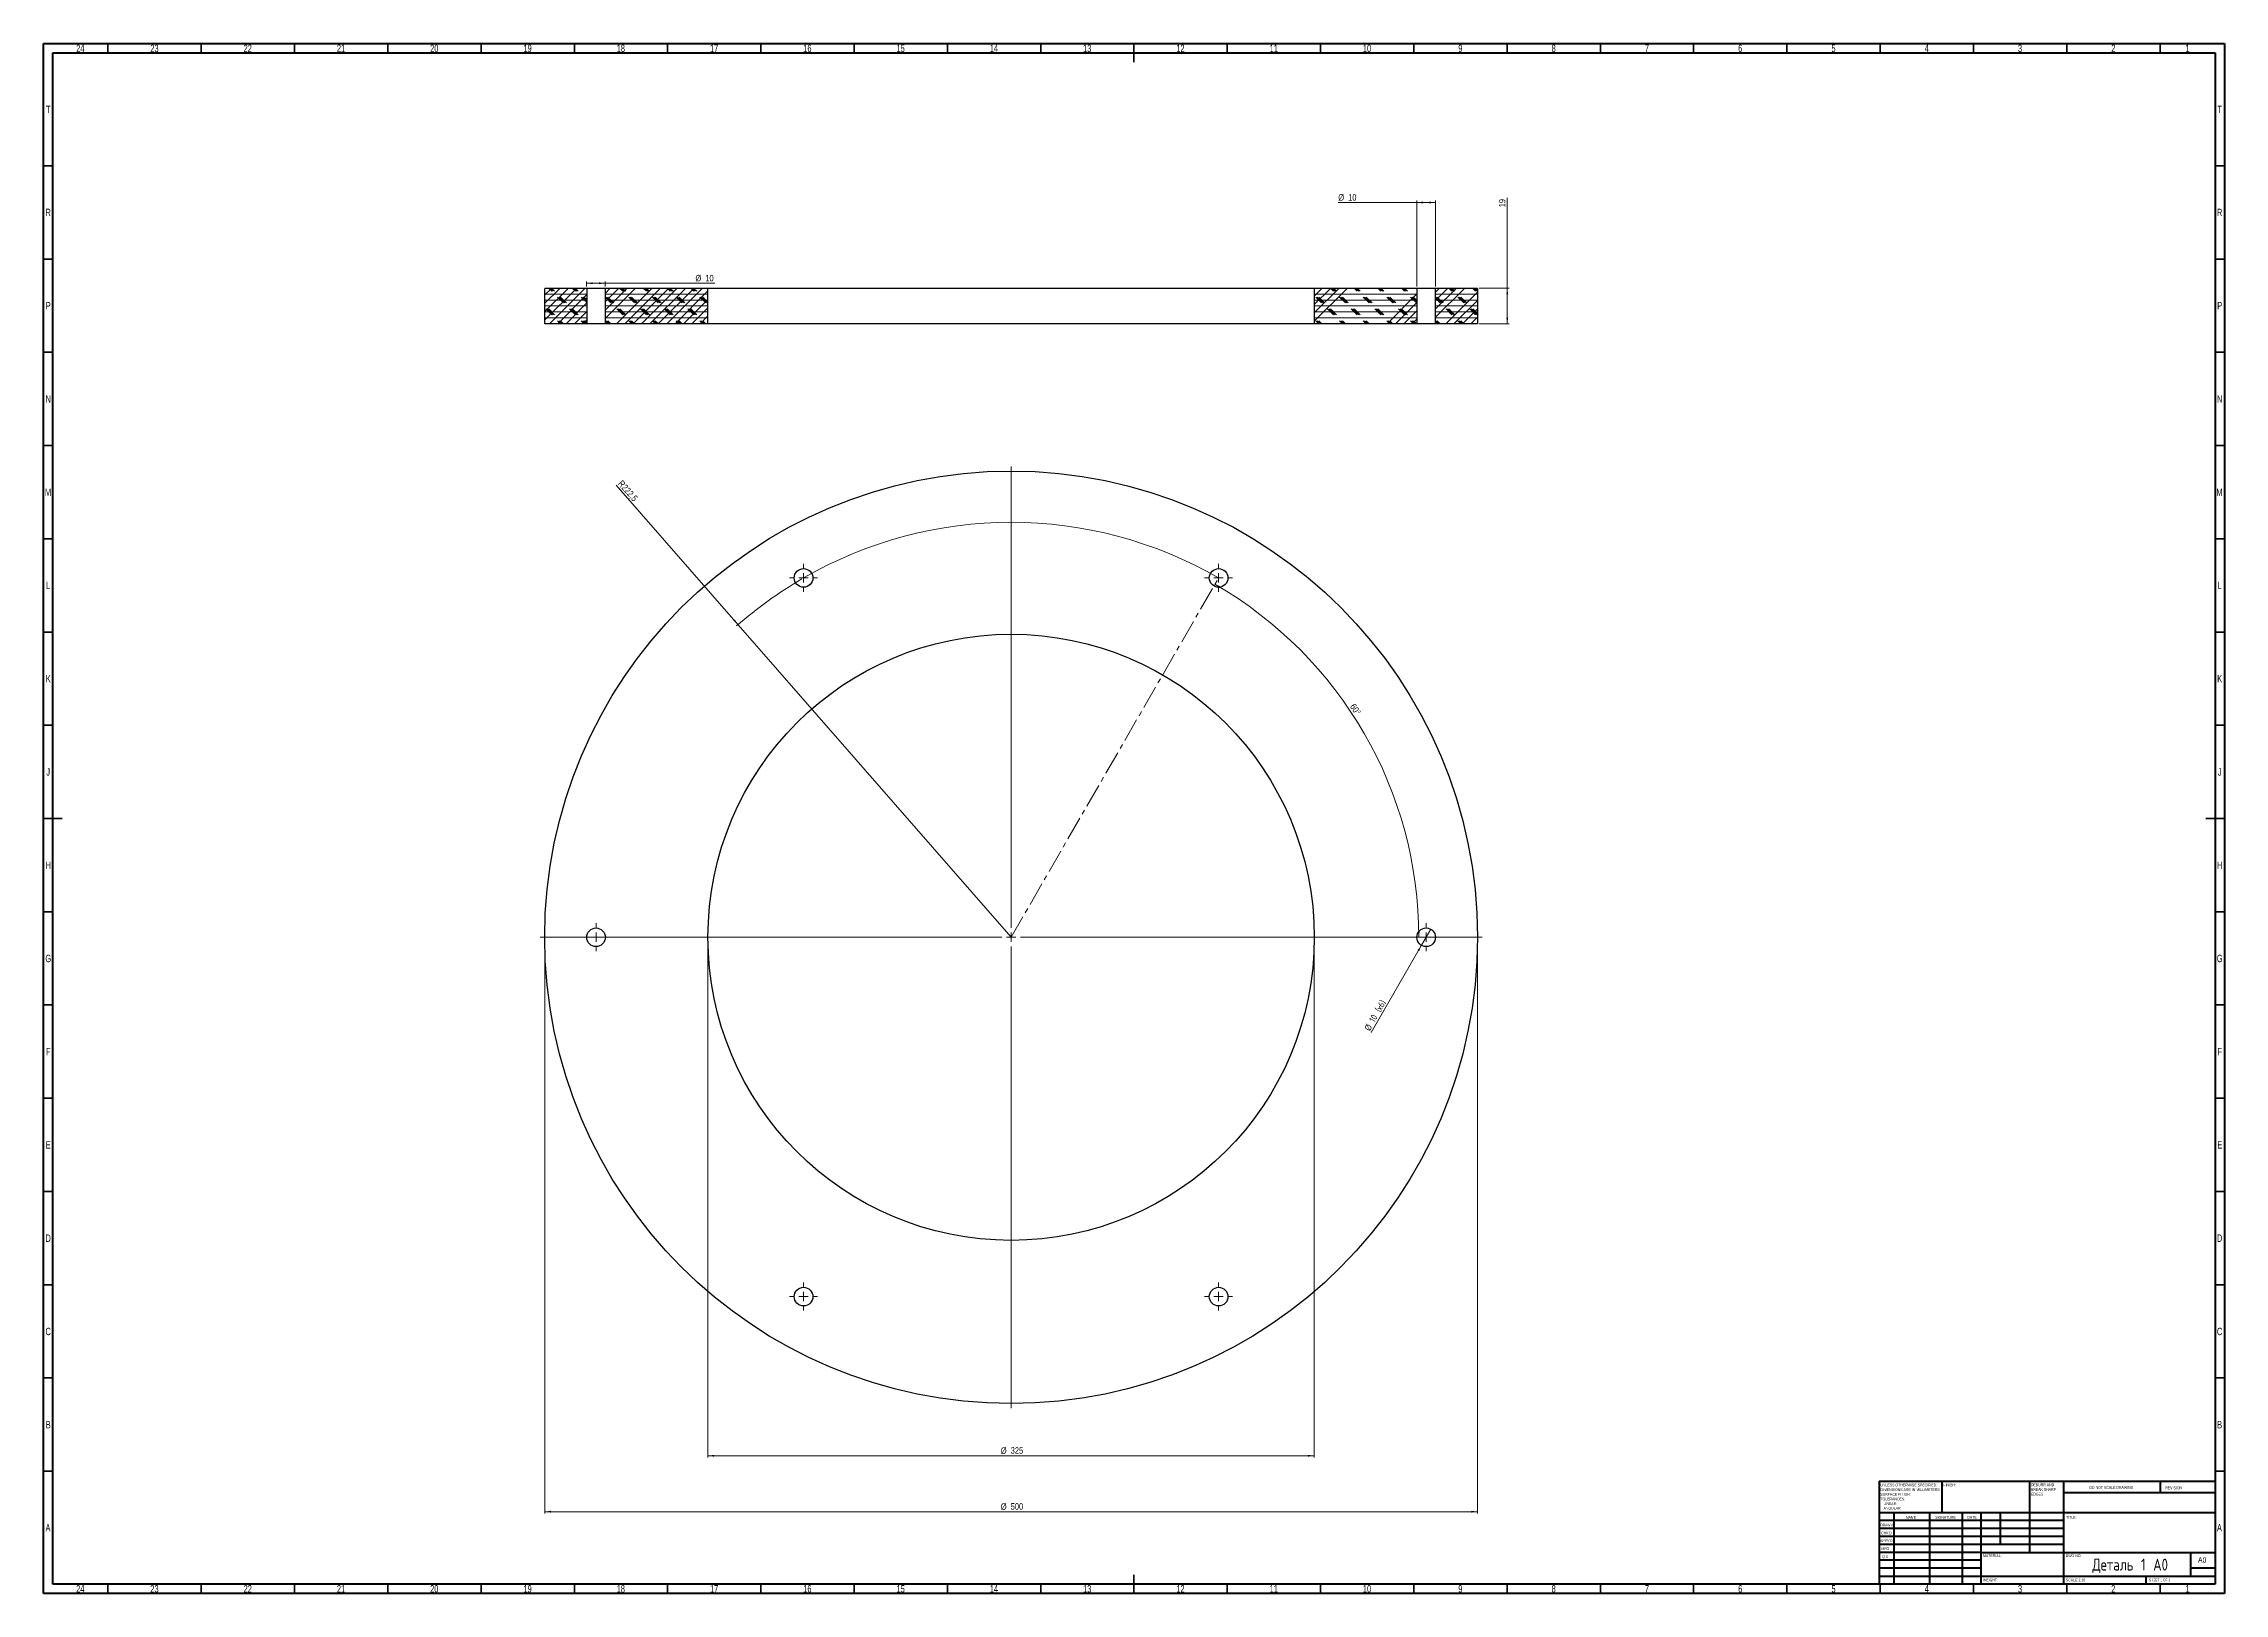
# Model space of a CAD drawing. Header units: millimetres. Extents: x 15 to 1184, y 5 to 836.
import ezdxf

# ---------------------------------------------------------------- set-up
doc = ezdxf.new("R2010")
doc.units = ezdxf.units.MM
doc.linetypes.add('CENTERX2', pattern=[20.32, 12.7, -2.54, 2.54, -2.54])
doc.styles.add('SLDTEXTSTYLE0', font='TXT', dxfattribs={"width": 0.75})
doc.styles.add('SLDTEXTSTYLE1', font='TXT', dxfattribs={"width": 0.686449})
doc.styles.add('SLDTEXTSTYLE2', font='TXT', dxfattribs={"width": 0.6875})
doc.styles.add('SLDTEXTSTYLE3', font='TXT', dxfattribs={"width": 0.75, "bigfont": 'bigfont'})
doc.dimstyles.new('SLDDIMSTYLE0', dxfattribs={"dimtxt": 3.5, "dimasz": 3.302, "dimexe": 0, "dimexo": 0.0625, "dimgap": 0.875, "dimtad": 1, "dimdec": 0, "dimrnd": 1e-09, "dimzin": 12, "dimdsep": 46, "dimtxsty": 'SLDTEXTSTYLE0', "dimsah": 1, "dimcen": 0.09, "dimadec": 0, "dimazin": 3, "dimtfac": 1, "dimtdec": 0, "dimtofl": 0, "dimtmove": 0, "dimatfit": 3, "dimfxl": 1, "dimfrac": 2, "dimtolj": 1, "dimtzin": 12, "dimarcsym": 0})
doc.dimstyles.new('SLDDIMSTYLE1', dxfattribs={"dimtxt": 3.5, "dimasz": 3.302, "dimexe": 0, "dimexo": 0.0625, "dimgap": 0.875, "dimtad": 1, "dimdec": 1, "dimrnd": 1e-09, "dimzin": 12, "dimdsep": 46, "dimtxsty": 'SLDTEXTSTYLE0', "dimsah": 1, "dimcen": 0, "dimadec": 0, "dimazin": 3, "dimtfac": 1, "dimtdec": 1, "dimtofl": 0, "dimtmove": 0, "dimatfit": 3, "dimfxl": 1, "dimfrac": 2, "dimtolj": 1, "dimtzin": 12, "dimarcsym": 0})
doc.dimstyles.new('SLDDIMSTYLE2', dxfattribs={"dimtxt": 3.5, "dimasz": 3.302, "dimexe": 0, "dimexo": 0.0625, "dimgap": 0.875, "dimtad": 1, "dimdec": 4, "dimzin": 12, "dimdsep": 46, "dimtxsty": 'SLDTEXTSTYLE0', "dimsah": 1, "dimcen": 0.09, "dimazin": 3, "dimtfac": 1, "dimtofl": 0, "dimtmove": 0, "dimatfit": 3, "dimfxl": 1, "dimfrac": 2, "dimtolj": 1, "dimtzin": 12, "dimarcsym": 0})
doc.dimstyles.new('SLDDIMSTYLE3', dxfattribs={"dimtxt": 3.5, "dimasz": 3.302, "dimexe": 0, "dimexo": 0.0625, "dimgap": 0.875, "dimtad": 1, "dimdec": 0, "dimrnd": 1e-09, "dimzin": 12, "dimdsep": 46, "dimtxsty": 'SLDTEXTSTYLE0', "dimblk1": 'NONE', "dimsah": 1, "dimcen": 0, "dimadec": 0, "dimazin": 3, "dimtfac": 1, "dimtdec": 0, "dimtmove": 0, "dimatfit": 3, "dimldrblk": 'NONE', "dimfxl": 1, "dimfrac": 2, "dimtolj": 1, "dimtzin": 12, "dimarcsym": 0})
doc.dimstyles.new('SLDDIMSTYLE4', dxfattribs={"dimtxt": 3.5, "dimasz": 3.302, "dimexe": 0, "dimexo": 0.0625, "dimgap": 0.875, "dimtad": 1, "dimdec": 0, "dimrnd": 1e-09, "dimzin": 12, "dimdsep": 46, "dimtxsty": 'SLDTEXTSTYLE0', "dimsah": 1, "dimcen": 0.09, "dimadec": 0, "dimazin": 3, "dimtfac": 1, "dimtofl": 0, "dimtmove": 0, "dimatfit": 3, "dimfxl": 1, "dimfrac": 2, "dimtolj": 1, "dimtzin": 12, "dimarcsym": 0})
pattern_1 = [(0, (0, 0), (0, 3.175), []), (135, (1.5875, -1.5875), (-6.35, -6.35), [4.49013, -4.49013]), (135, (2.381, -1.5875), (-6.35, -6.35), [4.49013, -4.49013]), (135, (3.175, -1.5875), (-6.35, -6.35), [4.49013, -4.49013])]

# ---------------------------------------------------------------- blocks, each defined once
blk = doc.blocks.new('SW_NOTE_0')
at = {"color": 0, "linetype": 'Continuous', "lineweight": 0, "char_height": 1.5, "attachment_point": 1, "style": 'SLDTEXTSTYLE0'}
for s, insert in [('UNLESS OTHERWISE SPECIFIED:', (0, 1.9)), ('TOLERANCES:', (0, -5.6)), ('DIMENSIONS ARE IN MILLIMETERS', (0, -0.6)), ('SURFACE FINISH:', (0, -3.1)), ('ANGULAR:', (1.7, -10.6)), ('LINEAR:', (1.7, -8.1))]:
    blk.add_mtext(s, dxfattribs=dict(at, insert=insert))
blk = doc.blocks.new('SW_NOTE_0_1')
at = {"color": 0, "linetype": 'Continuous', "lineweight": 0, "char_height": 1.5, "attachment_point": 1, "style": 'SLDTEXTSTYLE0'}
for s, insert in [('DEBURR AND', (0, 1.9)), ('BREAK SHARP', (0, -0.6)), ('EDGES', (0, -3.1))]:
    blk.add_mtext(s, dxfattribs=dict(at, insert=insert))
blk = doc.blocks.new('SW_HATCH_0')
at = {"color": 0, "linetype": 'Continuous', "lineweight": 0}
for p, q in [((0, 0), (-3.6, -3.6)), ((4.5, 0), (-3.6, -8.1)), ((9, 0), (-3.6, -12.5)), ((13.5, 0), (-3.6, -17)), ((18, 0), (-1, -19)), ((18.9, -3.5), (3.5, -19)), ((18.9, -8), (7.9, -19)), ((18.9, -12.5), (12.4, -19)), ((18.9, -17), (16.9, -19))]:
    blk.add_line(p, q, dxfattribs=at)
blk = doc.blocks.new('SW_HATCH_1')
at = {"color": 0, "linetype": 'Continuous', "lineweight": 0}
for p, q in [((0, 0), (-2.5, -2.5)), ((4.5, 0), (-2.5, -7)), ((9, 0), (-2.5, -11.5)), ((13.5, 0), (-2.5, -16)), ((22.5, 0), (3.5, -19)), ((26.9, 0), (7.9, -19)), ((31.4, 0), (12.4, -19)), ((35.9, 0), (16.9, -19)), ((40.4, 0), (21.4, -19)), ((44.9, 0), (25.9, -19)), ((49.4, 0), (30.4, -19)), ((52.5, -1.4), (34.9, -19)), ((52.5, -5.9), (39.4, -19)), ((52.5, -10.4), (43.9, -19)), ((52.5, -14.8), (48.4, -19))]:
    blk.add_line(p, q, dxfattribs=at)
blk = doc.blocks.new('SW_HATCH_2')
at = {"color": 0, "linetype": 'Continuous', "lineweight": 0}
for p, q in [((0, 0), (-4.2, -4.2)), ((4.5, 0), (-4.2, -8.6)), ((9, 0), (-4.2, -13.1)), ((13.5, 0), (-4.2, -17.6)), ((50.8, -3), (34.9, -19)), ((50.8, -7.5), (39.4, -19)), ((50.8, -12), (43.9, -19)), ((50.8, -16.5), (48.4, -19))]:
    blk.add_line(p, q, dxfattribs=at)
blk = doc.blocks.new('SW_HATCH_3')
at = {"color": 0, "linetype": 'Continuous', "lineweight": 0}
for p, q in [((0, 0), (-2, -2)), ((4.5, 0), (-2, -6.5)), ((9, 0), (-2, -11)), ((13.5, 0), (-2, -15.5)), ((20.5, -2), (3.5, -19)), ((20.5, -6.5), (7.9, -19)), ((20.5, -10.9), (12.4, -19)), ((20.5, -15.4), (16.9, -19))]:
    blk.add_line(p, q, dxfattribs=at)
blk = doc.blocks.new('_D')
at = {"color": 7, "linetype": 'Continuous', "lineweight": 0}
for p, q in [((799.6, 704.8), (799.6, 753.3)), ((784.6, 704.8), (800.6, 704.8)), ((799.6, 685.8), (799.6, 704.8)), ((784.6, 685.8), (800.6, 685.8))]:
    blk.add_line(p, q, dxfattribs=at)
at = {"color": 7, "linetype": 'Continuous', "lineweight": 18}
for points in [[(799.6, 704.8), (799.1, 701.5), (800.1, 701.5)], [(799.6, 685.8), (800.1, 689.1), (799.1, 689.1)]]:
    blk.add_solid(points, dxfattribs=at)
at = {"color": 7, "linetype": 'Continuous', "lineweight": 18, "insert": (795.1, 748.2), "char_height": 3.5, "attachment_point": 1, "rotation": 90, "style": 'SLDTEXTSTYLE0'}
blk.add_mtext('19', dxfattribs=at)
blk = doc.blocks.new('_D_1')
at = {"color": 7, "linetype": 'Continuous', "lineweight": 0}
for p, q in [((306.1, 705.8), (306.1, 708.5)), ((316.1, 707.5), (306.1, 707.5)), ((316.1, 705.8), (316.1, 708.5)), ((316.1, 707.5), (374.8, 707.5))]:
    blk.add_line(p, q, dxfattribs=at)
at = {"color": 7, "linetype": 'Continuous', "lineweight": 18}
for points in [[(306.1, 707.5), (309.4, 707), (309.4, 708)], [(316.1, 707.5), (312.8, 708), (312.8, 707)]]:
    blk.add_solid(points, dxfattribs=at)
at = {"color": 7, "linetype": 'Continuous', "lineweight": 18, "char_height": 3.5, "attachment_point": 1, "style": 'SLDTEXTSTYLE0'}
for s, insert in [('%%c', (364.4, 712)), ('10', (369.7, 712))]:
    blk.add_mtext(s, dxfattribs=dict(at, insert=insert))
blk = doc.blocks.new('_D_2')
at = {"color": 7, "linetype": 'Continuous', "lineweight": 0}
for p, q in [((751.1, 750.8), (709, 750.8)), ((751.1, 705.8), (751.1, 751.8)), ((751.1, 750.8), (761.1, 750.8)), ((761.1, 705.8), (761.1, 751.8))]:
    blk.add_line(p, q, dxfattribs=at)
at = {"color": 7, "linetype": 'Continuous', "lineweight": 18}
for points in [[(751.1, 750.8), (754.4, 750.3), (754.4, 751.3)], [(761.1, 750.8), (757.8, 751.3), (757.8, 750.3)]]:
    blk.add_solid(points, dxfattribs=at)
at = {"color": 7, "linetype": 'Continuous', "lineweight": 18, "char_height": 3.5, "attachment_point": 1, "style": 'SLDTEXTSTYLE0'}
for s, insert in [('%%c', (709, 755.3)), ('10', (714.3, 755.3))]:
    blk.add_mtext(s, dxfattribs=dict(at, insert=insert))
blk = doc.blocks.new('_D_3')
at = {"color": 7, "linetype": 'Continuous', "lineweight": 0}
for q in [(321.9, 599.3), (533.6, 356.8)]:
    blk.add_line((387.3, 524.4), q, dxfattribs=at)
at = {"color": 7, "linetype": 'Continuous', "lineweight": 18}
blk.add_arc((533.6, 356.8), 222.5, 120.2558, 131.3825, dxfattribs=at)
blk.add_solid([(387.3, 524.4), (385.5, 527.2), (384.7, 526.6)], dxfattribs=at)
at = {"color": 7, "linetype": 'Continuous', "lineweight": 18, "insert": (325.3, 602.2), "char_height": 3.5, "attachment_point": 1, "rotation": 311.125, "style": 'SLDTEXTSTYLE0'}
blk.add_mtext('R222,5', dxfattribs=at)
blk = doc.blocks.new('_D_4')
at = {"color": 7, "linetype": 'Continuous', "lineweight": 18}
blk.add_arc((533.6, 356.8), 218.6, 0, 60, dxfattribs=at)
for points in [[(642.9, 546.1), (645.5, 544), (646, 544.9)], [(752.2, 356.8), (752.7, 360.1), (751.7, 360.1)]]:
    blk.add_solid(points, dxfattribs=at)
at = {"color": 7, "linetype": 'Continuous', "lineweight": 18, "insert": (718, 482.5), "char_height": 3.5, "attachment_point": 1, "rotation": 303.375, "style": 'SLDTEXTSTYLE0'}
blk.add_mtext('60°', dxfattribs=at)
blk = doc.blocks.new('_D_5')
at = {"color": 7, "linetype": 'Continuous', "lineweight": 0}
for q in [(726.7, 305.8), (758.6, 361.1)]:
    blk.add_line((753.6, 352.5), q, dxfattribs=at)
at = {"color": 7, "linetype": 'Continuous', "lineweight": 18}
blk.add_solid([(753.6, 352.5), (751.5, 349.9), (752.4, 349.4)], dxfattribs=at)
at = {"color": 7, "linetype": 'Continuous', "lineweight": 18, "char_height": 3.5, "attachment_point": 1, "rotation": 60}
for s, insert, style in [('10 (х6)', (725.3, 312.6), 'SLDTEXTSTYLE3'), ('%%c', (722.8, 308), 'SLDTEXTSTYLE0')]:
    blk.add_mtext(s, dxfattribs=dict(at, insert=insert, style=style))
blk = doc.blocks.new('_None')
blk = doc.blocks.new('_D_6')
at = {"color": 7, "linetype": 'Continuous', "lineweight": 0}
for p, q in [((283.6, 355.8), (283.6, 47.8)), ((783.6, 355.8), (783.6, 47.8)), ((283.6, 48.8), (783.6, 48.8))]:
    blk.add_line(p, q, dxfattribs=at)
at = {"color": 7, "linetype": 'Continuous', "lineweight": 18}
for points in [[(283.6, 48.8), (286.9, 48.3), (286.9, 49.3)], [(783.6, 48.8), (780.3, 49.3), (780.3, 48.3)]]:
    blk.add_solid(points, dxfattribs=at)
at = {"color": 7, "linetype": 'Continuous', "lineweight": 18, "char_height": 3.5, "attachment_point": 1, "style": 'SLDTEXTSTYLE0'}
for s, insert in [('%%c', (528.1, 53.3)), ('500', (533.4, 53.4))]:
    blk.add_mtext(s, dxfattribs=dict(at, insert=insert))
blk = doc.blocks.new('_D_7')
at = {"color": 7, "linetype": 'Continuous', "lineweight": 0}
for p, q in [((371.1, 355.8), (371.1, 77.8)), ((696.1, 355.8), (696.1, 77.8)), ((371.1, 78.8), (696.1, 78.8))]:
    blk.add_line(p, q, dxfattribs=at)
at = {"color": 7, "linetype": 'Continuous', "lineweight": 18}
for points in [[(371.1, 78.8), (374.4, 78.3), (374.4, 79.3)], [(696.1, 78.8), (692.8, 79.3), (692.8, 78.3)]]:
    blk.add_solid(points, dxfattribs=at)
at = {"color": 7, "linetype": 'Continuous', "lineweight": 18, "char_height": 3.5, "attachment_point": 1, "style": 'SLDTEXTSTYLE0'}
for s, insert in [('%%c', (528.1, 83.3)), ('325', (533.4, 83.4))]:
    blk.add_mtext(s, dxfattribs=dict(at, insert=insert))
blk = doc.blocks.new('SW_CENTERMARKSYMBOL_0')
at = {"color": 0, "linetype": 'Continuous', "lineweight": 18}
for p, q in [((0, 5), (0, 252.5)), ((-5, 0), (-252.5, 0)), ((0, 0), (-2.5, 0)), ((0, 0), (0, 2.5)), ((0, 0), (0, -2.5)), ((0, 0), (2.5, 0)), ((5, 0), (252.5, 0)), ((0, -5), (0, -252.5))]:
    blk.add_line(p, q, dxfattribs=at)
blk = doc.blocks.new('SW_CENTERMARKSYMBOL_1')
at = {"color": 0, "linetype": 'Continuous', "lineweight": 18}
for p, q in [((-5, 0), (-7.5, 0)), ((0, 0), (-2.5, 0)), ((0, 5), (0, 7.5)), ((0, 0), (0, 2.5)), ((0, 0), (0, -2.5)), ((0, 0), (2.5, 0)), ((5, 0), (7.5, 0)), ((0, -5), (0, -7.5))]:
    blk.add_line(p, q, dxfattribs=at)
blk = doc.blocks.new('SW_CENTERMARKSYMBOL_2')
at = {"color": 0, "linetype": 'Continuous', "lineweight": 18}
for p, q in [((-5, 0), (-7.5, 0)), ((0, 0), (-2.5, 0)), ((0, 5), (0, 7.5)), ((0, 0), (0, 2.5)), ((0, 0), (0, -2.5)), ((0, 0), (2.5, 0)), ((5, 0), (7.5, 0)), ((0, -5), (0, -7.5))]:
    blk.add_line(p, q, dxfattribs=at)
blk = doc.blocks.new('SW_CENTERMARKSYMBOL_3')
at = {"color": 0, "linetype": 'Continuous', "lineweight": 18}
for p, q in [((-5, 0), (-7.5, 0)), ((0, 0), (-2.5, 0)), ((0, 5), (0, 7.5)), ((0, 0), (0, 2.5)), ((0, 0), (0, -2.5)), ((0, 0), (2.5, 0)), ((5, 0), (7.5, 0)), ((0, -5), (0, -7.5))]:
    blk.add_line(p, q, dxfattribs=at)
blk = doc.blocks.new('SW_CENTERMARKSYMBOL_4')
at = {"color": 0, "linetype": 'Continuous', "lineweight": 18}
for p, q in [((-5, 0), (-7.5, 0)), ((0, 0), (-2.5, 0)), ((0, 5), (0, 7.5)), ((0, 0), (0, 2.5)), ((0, 0), (0, -2.5)), ((0, 0), (2.5, 0)), ((5, 0), (7.5, 0)), ((0, -5), (0, -7.5))]:
    blk.add_line(p, q, dxfattribs=at)
blk = doc.blocks.new('SW_CENTERMARKSYMBOL_5')
at = {"color": 0, "linetype": 'Continuous', "lineweight": 18}
for p, q in [((-5, 0), (-7.5, 0)), ((0, 0), (-2.5, 0)), ((0, 5), (0, 7.5)), ((0, 0), (0, 2.5)), ((0, 0), (0, -2.5)), ((0, 0), (2.5, 0)), ((5, 0), (7.5, 0)), ((0, -5), (0, -7.5))]:
    blk.add_line(p, q, dxfattribs=at)
blk = doc.blocks.new('SW_CENTERMARKSYMBOL_6')
at = {"color": 0, "linetype": 'Continuous', "lineweight": 18}
for p, q in [((-5, 0), (-7.5, 0)), ((0, 0), (-2.5, 0)), ((0, 5), (0, 7.5)), ((0, 0), (0, 2.5)), ((0, 0), (0, -2.5)), ((0, 0), (2.5, 0)), ((5, 0), (7.5, 0)), ((0, -5), (0, -7.5))]:
    blk.add_line(p, q, dxfattribs=at)

msp = doc.modelspace()

# ---------------------------------------------------------------- hatches: boundary and pattern name
at = {"linetype": 'Continuous', "lineweight": 18}
h = msp.add_hatch(dxfattribs=at)
h.set_pattern_fill('CORK', style=0)
h.set_pattern_definition(pattern_1)
h.paths.add_polyline_path([(283.61646, 685.761), (306.11646, 685.761), (306.11646, 704.761), (283.61646, 704.761)], flags=0)
h = msp.add_hatch(dxfattribs=at)
h.set_pattern_fill('CORK', style=0)
h.set_pattern_definition(pattern_1)
h.paths.add_polyline_path([(371.11646, 685.761), (371.11646, 704.761), (316.11646, 704.761), (316.11646, 685.761)], flags=0)
h = msp.add_hatch(dxfattribs=at)
h.set_pattern_fill('CORK', style=0)
h.set_pattern_definition(pattern_1)
h.paths.add_polyline_path([(696.11646, 704.761), (696.11646, 685.761), (751.11646, 685.761), (751.11646, 704.761)], flags=0)
h = msp.add_hatch(dxfattribs=at)
h.set_pattern_fill('CORK', style=0)
h.set_pattern_definition(pattern_1)
h.paths.add_polyline_path([(783.61646, 704.761), (761.11646, 704.761), (761.11646, 685.761), (783.61646, 685.761)], flags=0)

# ---------------------------------------------------------------- linework, layer by layer
at = {"color": 7, "linetype": 'Continuous', "lineweight": 70}
for p, q in [((15, 5), (15, 836)), ((15, 836), (1184, 836)), ((20, 10), (20, 831)), ((20, 831), (1179, 831)), ((1179, 831), (1179, 10)), ((1184, 836), (1184, 5)), ((1184, 5), (15, 5)), ((1179, 10), (20, 10))]:
    msp.add_line(p, q, dxfattribs=at)
at = {"color": 7, "linetype": 'Continuous', "lineweight": 35}
for p, q in [((49.5, 831), (49.5, 836)), ((99.5, 831), (99.5, 836)), ((149.5, 831), (149.5, 836)), ((199.5, 831), (199.5, 836)), ((249.5, 831), (249.5, 836)), ((299.5, 831), (299.5, 836)), ((349.5, 831), (349.5, 836)), ((399.5, 831), (399.5, 836)), ((449.5, 831), (449.5, 836)), ((499.5, 831), (499.5, 836)), ((549.5, 831), (549.5, 836)), ((599.5, 836), (599.5, 826)), ((599.5, 831), (599.5, 836)), ((649.5, 831), (649.5, 836)), ((699.5, 831), (699.5, 836)), ((749.5, 831), (749.5, 836)), ((799.5, 831), (799.5, 836)), ((849.5, 831), (849.5, 836)), ((899.5, 831), (899.5, 836)), ((949.5, 831), (949.5, 836)), ((999.5, 831), (999.5, 836)), ((1049.5, 831), (1049.5, 836)), ((1099.5, 831), (1099.5, 836)), ((1149.5, 831), (1149.5, 836)), ((20, 770.5), (15, 770.5)), ((1179, 770.5), (1184, 770.5)), ((20, 720.5), (15, 720.5)), ((1179, 720.5), (1184, 720.5)), ((20, 670.5), (15, 670.5)), ((1179, 670.5), (1184, 670.5)), ((20, 620.5), (15, 620.5)), ((1179, 620.5), (1184, 620.5)), ((20, 570.5), (15, 570.5)), ((1179, 570.5), (1184, 570.5)), ((20, 520.5), (15, 520.5)), ((1179, 520.5), (1184, 520.5)), ((20, 470.5), (15, 470.5)), ((1179, 470.5), (1184, 470.5)), ((15, 420.5), (25, 420.5)), ((20, 420.5), (15, 420.5)), ((1184, 420.5), (1174, 420.5)), ((1179, 420.5), (1184, 420.5)), ((20, 370.5), (15, 370.5)), ((1179, 370.5), (1184, 370.5)), ((20, 320.5), (15, 320.5)), ((1179, 320.5), (1184, 320.5)), ((20, 270.5), (15, 270.5)), ((1179, 270.5), (1184, 270.5)), ((20, 220.5), (15, 220.5)), ((1179, 220.5), (1184, 220.5)), ((20, 170.5), (15, 170.5)), ((1179, 170.5), (1184, 170.5)), ((20, 120.5), (15, 120.5)), ((1179, 120.5), (1184, 120.5)), ((20, 70.5), (15, 70.5)), ((1179, 70.5), (1184, 70.5)), ((599.5, 5), (599.5, 15)), ((49.5, 10), (49.5, 5)), ((99.5, 10), (99.5, 5)), ((149.5, 10), (149.5, 5)), ((199.5, 10), (199.5, 5)), ((249.5, 10), (249.5, 5)), ((299.5, 10), (299.5, 5)), ((349.5, 10), (349.5, 5)), ((399.5, 10), (399.5, 5)), ((449.5, 10), (449.5, 5)), ((499.5, 10), (499.5, 5)), ((549.5, 10), (549.5, 5)), ((599.5, 10), (599.5, 5)), ((649.5, 10), (649.5, 5)), ((699.5, 10), (699.5, 5)), ((749.5, 10), (749.5, 5)), ((799.5, 10), (799.5, 5)), ((849.5, 10), (849.5, 5)), ((899.5, 10), (899.5, 5)), ((949.5, 10), (949.5, 5)), ((999.5, 10), (999.5, 5)), ((1049.5, 10), (1049.5, 5)), ((1099.5, 10), (1099.5, 5)), ((1149.5, 10), (1149.5, 5))]:
    msp.add_line(p, q, dxfattribs=at)
at = {"color": 7, "linetype": 'Continuous', "lineweight": 25}
for p, q in [((283.61646, 685.761), (283.61646, 704.761)), ((306.11646, 704.761), (283.61646, 704.761)), ((306.11646, 704.761), (306.11646, 685.761)), ((316.11646, 704.761), (306.11646, 704.761)), ((316.11646, 685.761), (316.11646, 704.761)), ((371.11646, 704.761), (316.11646, 704.761)), ((371.11646, 685.761), (371.11646, 704.761)), ((696.11646, 704.761), (371.11646, 704.761)), ((696.11646, 704.761), (696.11646, 685.761)), ((751.11646, 704.761), (696.11646, 704.761)), ((751.11646, 704.761), (751.11646, 685.761)), ((761.11646, 704.761), (751.11646, 704.761)), ((761.11646, 685.761), (761.11646, 704.761)), ((783.61646, 704.761), (761.11646, 704.761)), ((783.61646, 704.761), (783.61646, 685.761)), ((306.11646, 685.761), (283.61646, 685.761)), ((316.11646, 685.761), (306.11646, 685.761)), ((371.11646, 685.761), (316.11646, 685.761)), ((696.11646, 685.761), (371.11646, 685.761)), ((751.11646, 685.761), (696.11646, 685.761)), ((761.11646, 685.761), (751.11646, 685.761)), ((783.61646, 685.761), (761.11646, 685.761))]:
    msp.add_line(p, q, dxfattribs=at)
at = {"color": 7, "linetype": 'CENTERX2', "lineweight": 18}
msp.add_line((533.61646, 356.805), (644.86646, 549.49565), dxfattribs=at)
at = {"color": 7, "linetype": 'Continuous', "lineweight": 50}
for p, q in [((999, 65.25), (1179, 65.25)), ((999, 65.25), (999, 10)), ((1032.8, 48.25), (1032.8, 65.25)), ((1079.6, 65.25), (1079.6, 27)), ((1097.8, 65.25), (1097.8, 10)), ((1179, 58.875), (1097.8, 58.875)), ((1149.8, 58.875), (1149.8, 65.25)), ((1179, 48.25), (999, 48.25)), ((1006.8, 48.25), (1006.8, 10)), ((1025.99095, 48.25), (1025.99095, 10)), ((1043.39893, 48.25), (1043.39893, 10)), ((1053.6, 10), (1053.6, 48.25)), ((1064, 31.25), (1064, 48.25)), ((1097.8, 44), (999, 44)), ((1097.8, 39.75), (999, 39.75)), ((1097.8, 35.5), (999, 35.5)), ((1097.8, 31.25), (999, 31.25)), ((1053.6, 27), (999, 27)), ((1053.6, 27), (1179, 27)), ((1166, 14.25), (1166, 27)), ((1053.6, 22.74993), (999, 22.74993)), ((1053.6, 18.5), (999, 18.5)), ((999, 14.25), (1179, 14.25)), ((1142, 10), (1142, 14.25)), ((1179, 18.5), (1166, 18.5))]:
    msp.add_line(p, q, dxfattribs=at)
at = {"color": 7, "linetype": 'Continuous', "lineweight": 25}
for centre, radius in [((533.61646, 356.805), 250), ((422.36646, 549.49565), 5), ((644.86646, 549.49565), 5), ((533.61646, 356.805), 162.5), ((311.11646, 356.805), 5), ((756.11646, 356.805), 5), ((422.36646, 164.11435), 5), ((644.86646, 164.11435), 5)]:
    msp.add_circle(centre, radius, dxfattribs=at)
at = {"color": 7, "linetype": 'Continuous', "lineweight": 18}
msp.add_arc((533.61646, 356.805), 222.5, 60, 119.99834117, dxfattribs=at)

# ---------------------------------------------------------------- block references
at = {"color": 7, "linetype": 'Continuous', "lineweight": 0}
for name, p in [('SW_HATCH_0', (287.17916, 704.761)), ('SW_HATCH_1', (318.61006, 704.761)), ('SW_HATCH_2', (700.27095, 704.761)), ('SW_HATCH_3', (763.13274, 704.761)), ('SW_CENTERMARKSYMBOL_0', (533.61646, 356.805)), ('SW_CENTERMARKSYMBOL_4', (422.36646, 549.49565)), ('SW_CENTERMARKSYMBOL_2', (644.86646, 549.49565)), ('SW_CENTERMARKSYMBOL_3', (311.11646, 356.805)), ('SW_CENTERMARKSYMBOL_5', (756.11646, 356.805)), ('SW_CENTERMARKSYMBOL_1', (422.36646, 164.11435)), ('SW_CENTERMARKSYMBOL_6', (644.86646, 164.11435)), ('SW_NOTE_0', (999.59367, 61.98737)), ('SW_NOTE_0_1', (1080.30922, 62.06949))]:
    msp.add_blockref(name, p, dxfattribs=at)

# ---------------------------------------------------------------- texts
for s, insert, char_height, attachment_point, style in [('24', (34.67007, 835.44183), 3.96875, 2, 'SLDTEXTSTYLE0'), ('23', (74.42007, 835.44183), 3.96875, 2, 'SLDTEXTSTYLE0'), ('22', (124.42007, 835.44183), 3.96875, 2, 'SLDTEXTSTYLE0'), ('21', (174.42007, 835.44183), 3.96875, 2, 'SLDTEXTSTYLE0'), ('20', (224.42007, 835.44183), 3.96875, 2, 'SLDTEXTSTYLE0'), ('19', (274.42007, 835.44183), 3.96875, 2, 'SLDTEXTSTYLE0'), ('18', (324.42007, 835.44183), 3.96875, 2, 'SLDTEXTSTYLE0'), ('17', (374.42007, 835.44183), 3.96875, 2, 'SLDTEXTSTYLE0'), ('16', (424.42007, 835.44183), 3.96875, 2, 'SLDTEXTSTYLE0'), ('15', (474.42007, 835.44183), 3.96875, 2, 'SLDTEXTSTYLE0'), ('14', (524.42007, 835.44183), 3.96875, 2, 'SLDTEXTSTYLE0'), ('13', (574.42007, 835.44183), 3.96875, 2, 'SLDTEXTSTYLE0'), ('12', (624.42007, 835.44183), 3.96875, 2, 'SLDTEXTSTYLE0'), ('11', (674.42007, 835.44183), 3.96875, 2, 'SLDTEXTSTYLE0'), ('10', (724.42007, 835.44183), 3.96875, 2, 'SLDTEXTSTYLE0'), ('9', (774.46004, 835.44183), 3.96875, 2, 'SLDTEXTSTYLE0'), ('8', (824.46004, 835.44183), 3.96875, 2, 'SLDTEXTSTYLE0'), ('7', (874.46004, 835.44183), 3.96875, 2, 'SLDTEXTSTYLE0'), ('6', (924.46004, 835.44183), 3.96875, 2, 'SLDTEXTSTYLE0'), ('5', (974.46004, 835.44183), 3.96875, 2, 'SLDTEXTSTYLE0'), ('4', (1024.46004, 835.44183), 3.96875, 2, 'SLDTEXTSTYLE0'), ('3', (1074.46004, 835.44183), 3.96875, 2, 'SLDTEXTSTYLE0'), ('2', (1124.46004, 835.44183), 3.96875, 2, 'SLDTEXTSTYLE0'), ('1', (1164.21004, 835.44183), 3.96875, 2, 'SLDTEXTSTYLE0'), ('T', (17.48806, 802.69183), 3.96875, 2, 'SLDTEXTSTYLE0'), ('T', (1181.48806, 802.69183), 3.96875, 2, 'SLDTEXTSTYLE0'), ('R', (17.44442, 747.44183), 3.96875, 2, 'SLDTEXTSTYLE0'), ('R', (1181.44442, 747.44183), 3.96875, 2, 'SLDTEXTSTYLE0'), ('P', (17.48484, 697.44183), 3.96875, 2, 'SLDTEXTSTYLE0'), ('P', (1181.48484, 697.44183), 3.96875, 2, 'SLDTEXTSTYLE0'), ('N', (17.46371, 647.44183), 3.96875, 2, 'SLDTEXTSTYLE0'), ('N', (1181.46371, 647.44183), 3.96875, 2, 'SLDTEXTSTYLE0'), ('M', (17.36174, 597.44183), 3.96875, 2, 'SLDTEXTSTYLE0'), ('M', (1181.36174, 597.44183), 3.96875, 2, 'SLDTEXTSTYLE0'), ('L', (17.45452, 547.44183), 3.96875, 2, 'SLDTEXTSTYLE0'), ('L', (1181.45452, 547.44183), 3.96875, 2, 'SLDTEXTSTYLE0'), ('K', (17.48852, 497.44183), 3.96875, 2, 'SLDTEXTSTYLE0'), ('K', (1181.48852, 497.44183), 3.96875, 2, 'SLDTEXTSTYLE0'), ('J', (17.46509, 447.44183), 3.96875, 2, 'SLDTEXTSTYLE0'), ('J', (1181.46509, 447.44183), 3.96875, 2, 'SLDTEXTSTYLE0'), ('H', (17.49035, 397.44183), 3.96875, 2, 'SLDTEXTSTYLE0'), ('H', (1181.49035, 397.44183), 3.96875, 2, 'SLDTEXTSTYLE0'), ('G', (17.48668, 347.44183), 3.96875, 2, 'SLDTEXTSTYLE0'), ('G', (1181.48668, 347.44183), 3.96875, 2, 'SLDTEXTSTYLE0'), ('F', (17.45774, 297.44183), 3.96875, 2, 'SLDTEXTSTYLE0'), ('F', (1181.45774, 297.44183), 3.96875, 2, 'SLDTEXTSTYLE0'), ('E', (17.50781, 247.44183), 3.96875, 2, 'SLDTEXTSTYLE0'), ('E', (1181.50781, 247.44183), 3.96875, 2, 'SLDTEXTSTYLE0'), ('D', (17.45269, 197.44183), 3.96875, 2, 'SLDTEXTSTYLE0'), ('D', (1181.45269, 197.44183), 3.96875, 2, 'SLDTEXTSTYLE0'), ('C', (17.45866, 147.44183), 3.96875, 2, 'SLDTEXTSTYLE0'), ('C', (1181.45866, 147.44183), 3.96875, 2, 'SLDTEXTSTYLE0'), ('B', (17.4706, 97.44183), 3.96875, 2, 'SLDTEXTSTYLE0'), ('B', (1181.4706, 97.44183), 3.96875, 2, 'SLDTEXTSTYLE0'), ('FINISH:', (1033.37129, 63.91927), 1.5, 1, 'SLDTEXTSTYLE0'), ('DO NOT SCALE DRAWING', (1111.61464, 62.53299), 1.5, 1, 'SLDTEXTSTYLE0'), ('REVISION', (1152.32758, 62.33491), 1.5, 1, 'SLDTEXTSTYLE0'), ('A', (17.33969, 42.19183), 3.96875, 2, 'SLDTEXTSTYLE0'), ('DRAWN', (999.64336, 42.38478), 1.5, 1, 'SLDTEXTSTYLE1'), ("CHK'D", (999.93922, 38.16185), 1.5, 1, 'SLDTEXTSTYLE0'), ('NAME', (1013.32224, 46.50148), 1.5, 1, 'SLDTEXTSTYLE0'), ('SIGNATURE', (1029.03359, 46.56176), 1.5, 1, 'SLDTEXTSTYLE0'), ('DATE', (1046.2147, 46.57618), 1.5, 1, 'SLDTEXTSTYLE0'), ('TITLE:', (1099.09016, 46.57618), 1.5, 1, 'SLDTEXTSTYLE0'), ('A', (1181.33969, 42.19183), 3.96875, 2, 'SLDTEXTSTYLE0'), ("APPV'D", (999.40172, 34.06587), 1.5, 1, 'SLDTEXTSTYLE0'), ('MFG', (1000.12401, 29.71578), 1.5, 1, 'SLDTEXTSTYLE0'), ('Q.A', (1000.50904, 25.50466), 1.5, 1, 'SLDTEXTSTYLE0'), ('MATERIAL:', (1054.64586, 25.98606), 1.5, 1, 'SLDTEXTSTYLE0'), ('DWG NO.', (1098.953, 25.98606), 1.5, 1, 'SLDTEXTSTYLE0'), ('Деталь 1 А0', (1133.48445, 23.60691), 6.35, 2, 'SLDTEXTSTYLE3'), ('A0', (1169.87116, 24.40639), 2.910417, 1, 'SLDTEXTSTYLE0'), ('WEIGHT:', (1054.61781, 12.94931), 1.4986, 1, 'SLDTEXTSTYLE0'), ('SCALE:1:10', (1099.07397, 12.90009), 1.5, 1, 'SLDTEXTSTYLE0'), ('SHEET 1 OF 1', (1143.47829, 12.90009), 1.5, 1, 'SLDTEXTSTYLE2'), ('24', (34.67007, 9.44183), 3.96875, 2, 'SLDTEXTSTYLE0'), ('23', (74.42007, 9.44183), 3.96875, 2, 'SLDTEXTSTYLE0'), ('22', (124.42007, 9.44183), 3.96875, 2, 'SLDTEXTSTYLE0'), ('21', (174.42007, 9.44183), 3.96875, 2, 'SLDTEXTSTYLE0'), ('20', (224.42007, 9.44183), 3.96875, 2, 'SLDTEXTSTYLE0'), ('19', (274.42007, 9.44183), 3.96875, 2, 'SLDTEXTSTYLE0'), ('18', (324.42007, 9.44183), 3.96875, 2, 'SLDTEXTSTYLE0'), ('17', (374.42007, 9.44183), 3.96875, 2, 'SLDTEXTSTYLE0'), ('16', (424.42007, 9.44183), 3.96875, 2, 'SLDTEXTSTYLE0'), ('15', (474.42007, 9.44183), 3.96875, 2, 'SLDTEXTSTYLE0'), ('14', (524.42007, 9.44183), 3.96875, 2, 'SLDTEXTSTYLE0'), ('13', (574.42007, 9.44183), 3.96875, 2, 'SLDTEXTSTYLE0'), ('12', (624.42007, 9.44183), 3.96875, 2, 'SLDTEXTSTYLE0'), ('11', (674.42007, 9.44183), 3.96875, 2, 'SLDTEXTSTYLE0'), ('10', (724.42007, 9.44183), 3.96875, 2, 'SLDTEXTSTYLE0'), ('9', (774.46004, 9.44183), 3.96875, 2, 'SLDTEXTSTYLE0'), ('8', (824.46004, 9.44183), 3.96875, 2, 'SLDTEXTSTYLE0'), ('7', (874.46004, 9.44183), 3.96875, 2, 'SLDTEXTSTYLE0'), ('6', (924.46004, 9.44183), 3.96875, 2, 'SLDTEXTSTYLE0'), ('5', (974.46004, 9.44183), 3.96875, 2, 'SLDTEXTSTYLE0'), ('4', (1024.46004, 9.44183), 3.96875, 2, 'SLDTEXTSTYLE0'), ('3', (1074.46004, 9.44183), 3.96875, 2, 'SLDTEXTSTYLE0'), ('2', (1124.46004, 9.44183), 3.96875, 2, 'SLDTEXTSTYLE0'), ('1', (1164.21004, 9.44183), 3.96875, 2, 'SLDTEXTSTYLE0')]:
    msp.add_mtext(s, dxfattribs=dict(at, insert=insert, char_height=char_height, attachment_point=attachment_point, style=style))

# ---------------------------------------------------------------- dimensions: what is measured, and where the dimension line sits
at = {"color": 7, "linetype": 'Continuous', "lineweight": 18}
for base, p1, p2, dimstyle, picture, middle in [((761.11646, 750.761), (751.11646, 704.761), (761.11646, 704.761), 'SLDDIMSTYLE0', '_D_2', (714.27448, 750.761)), ((306.11646, 707.47344), (316.11646, 704.761), (306.11646, 704.761), 'SLDDIMSTYLE0', '_D_1', (369.60171, 707.47344)), ((783.61646, 48.805), (283.61646, 356.805), (783.61646, 356.805), 'SLDDIMSTYLE4', '_D_6', (534.62211, 48.805)), ((696.11646, 78.805), (371.11646, 356.805), (696.11646, 356.805), 'SLDDIMSTYLE0', '_D_7', (534.62211, 78.805))]:
    dim = msp.add_linear_dim(base=base, p1=p1, p2=p2, text='%%c<>', dimstyle=dimstyle, dxfattribs=at)
    dim.commit()
    dim.dimension.update_dxf_attribs({"geometry": picture, "text_midpoint": middle, "dimtype": 160})
dim = msp.add_linear_dim(base=(799.61646, 704.761), p1=(783.61646, 685.761), p2=(783.61646, 704.761), angle=90, dimstyle='SLDDIMSTYLE0', dxfattribs=at)
dim.commit()
dim.dimension.update_dxf_attribs({"geometry": '_D', "text_midpoint": (799.61646, 750.761), "dimtype": 160})
dim = msp.add_radius_dim(center=(533.61646, 356.805), mpoint=(387.27735, 524.40904), dimstyle='SLDDIMSTYLE1', dxfattribs=at)
dim.commit()
dim.dimension.update_dxf_attribs({"geometry": '_D_3', "text_midpoint": (326.65789, 593.83731), "dimtype": 164})
dim = msp.add_angular_dim_2l(base=(722.94479, 466.11376), line1=((786.11646, 356.805), (281.11646, 356.805)), line2=((533.61646, 356.805), (644.86646, 549.49565)), dimstyle='SLDDIMSTYLE2', dxfattribs=at)
dim.commit()
dim.dimension.update_dxf_attribs({"geometry": '_D_4', "text_midpoint": (716.18125, 477.07019), "dimtype": 162})
dim = msp.add_diameter_dim_2p(p1=(758.61646, 361.13513), p2=(753.61646, 352.47487), dimstyle='SLDDIMSTYLE3', dxfattribs=at)
dim.commit()
dim.dimension.update_dxf_attribs({"geometry": '_D_5', "text_midpoint": (731.6226, 314.38038), "dimtype": 163})

doc.saveas('drawing.dxf')
